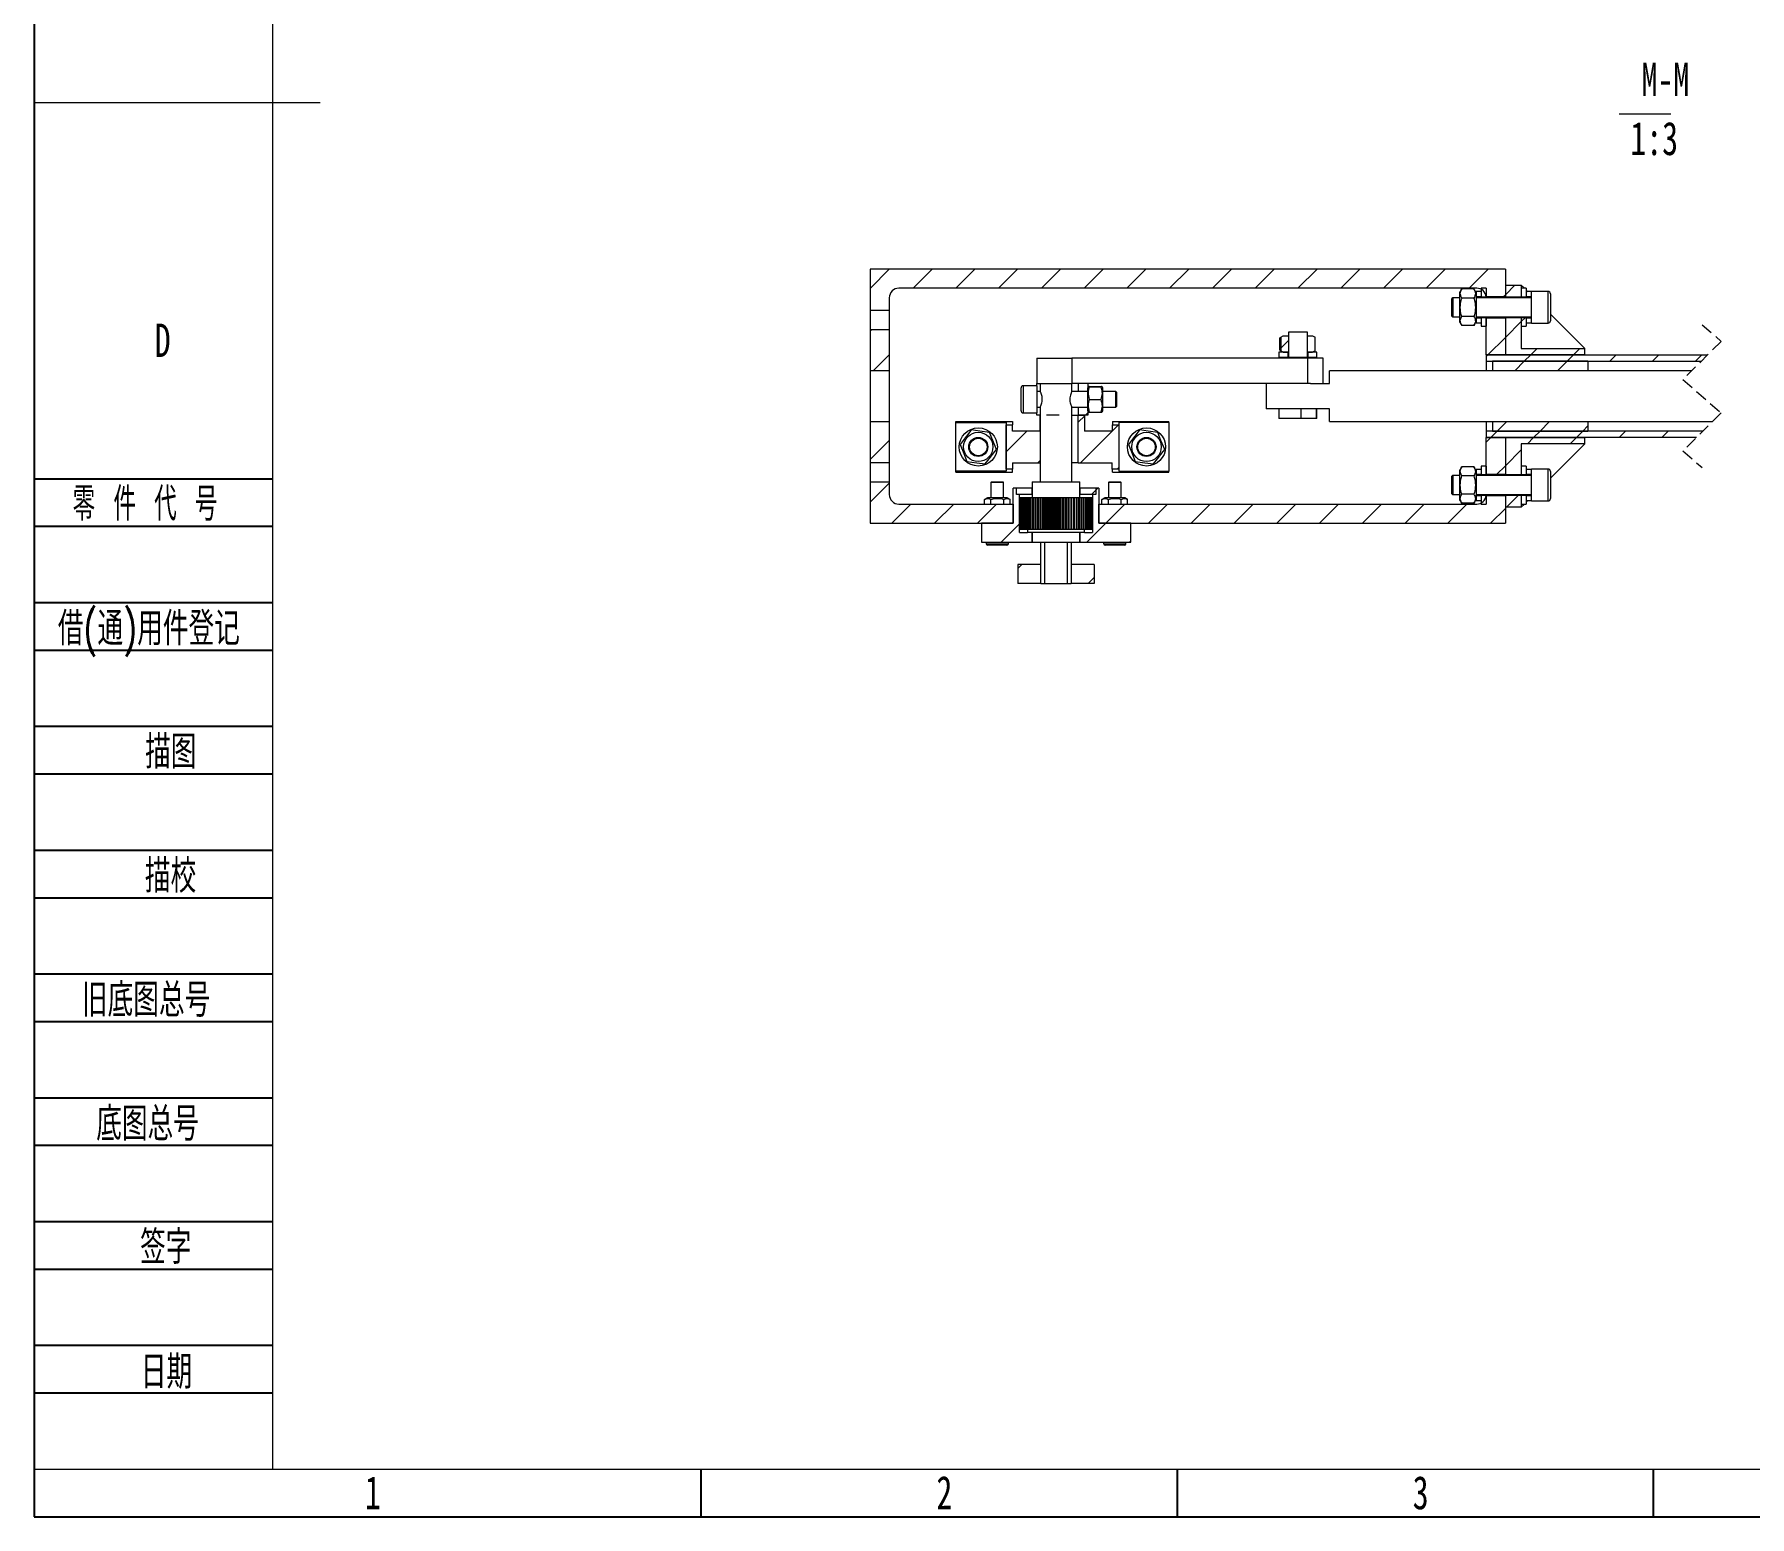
# Paper-space layout '装配图' of a CAD drawing. Header units: millimetres. Extents: x 0 to 420, y 0 to 297.
# Drawn here: x 0 to 180.1, y 0 to 155.7 of the extents above; entities that cross this region are included whole.
import ezdxf

# ---------------------------------------------------------------- set-up
doc = ezdxf.new("R2010")
doc.units = ezdxf.units.MM
doc.linetypes.add('HIDDEN', pattern=[1.905, 1.27, -0.635])
for name, color, linetype in [('10', 7, 'Continuous'), ('5', 7, 'Continuous'), ('9', 7, 'Continuous')]:
    doc.layers.add(name, color=color, linetype=linetype)
doc.layers.add('细线层', color=4, linetype='Continuous', lineweight=15)
doc.styles.add('SLDTEXTSTYLE0', font='TXT', dxfattribs={"width": 0.7, "bigfont": 'bigfont'})
doc.styles.add('SLDTEXTSTYLE2', font='TXT', dxfattribs={"width": 0.614286, "bigfont": 'bigfont'})
doc.styles.add('SLDTEXTSTYLE4', font='TXT', dxfattribs={"width": 0.7})

# ---------------------------------------------------------------- blocks, each defined once
blk = doc.blocks.new('SW_NOTE_14')
at = {"layer": '细线层', "color": 0}
blk.add_line((0, -0.86), (5.43, -0.86), dxfattribs=at)
at = {"layer": '细线层', "color": 0, "char_height": 3.5, "attachment_point": 2, "style": 'SLDTEXTSTYLE4'}
for s, insert in [('M-M', (4.87, 4.51)), ('1:3', (3.69, -1.7))]:
    blk.add_mtext(s, dxfattribs=dict(at, insert=insert))
blk = doc.blocks.new('SW_HATCH_2')
at = {"color": 0, "linetype": 'Continuous', "lineweight": 0}
for p, q in [((-17.84, 22.57), (-14.58, 25.83)), ((-16.34, 19.58), (-10.09, 25.83)), ((-8.93, 22.5), (-5.6, 25.83)), ((-4.44, 22.5), (-1.11, 25.83)), ((0.05, 22.5), (3.38, 25.83)), ((4.54, 22.5), (7.87, 25.83)), ((9.03, 22.5), (12.36, 25.83)), ((13.52, 22.5), (16.85, 25.83)), ((17.59, 22.08), (20.93, 25.42)), ((-136.92, 20.51), (-134.93, 22.5)), ((-132.44, 20.5), (-130.44, 22.5)), ((-127.95, 20.5), (-125.95, 22.5)), ((-123.46, 20.5), (-121.46, 22.5)), ((-118.97, 20.5), (-116.97, 22.5)), ((-114.48, 20.5), (-112.48, 22.5)), ((-109.99, 20.5), (-107.99, 22.5)), ((-105.5, 20.5), (-103.5, 22.5)), ((-101.01, 20.5), (-99.01, 22.5)), ((-96.52, 20.5), (-94.52, 22.5)), ((-92.03, 20.5), (-90.03, 22.5)), ((-87.54, 20.5), (-85.54, 22.5)), ((-83.05, 20.5), (-81.05, 22.5)), ((-78.56, 20.5), (-76.56, 22.5)), ((-74.07, 20.5), (-72.07, 22.5)), ((18.83, 18.83), (22.16, 22.16)), ((-70.48, 19.6), (-70.26, 19.82)), ((-70.26, 19.82), (-69.25, 20.83)), ((-2.45, 15.51), (0.37, 18.33)), ((-70.26, 15.33), (-68.59, 17)), ((-68.59, 17), (-68.16, 17.43)), ((-19.51, 16.42), (-18.34, 17.58)), ((-17.84, 13.59), (-14.51, 16.93)), ((-14.51, 16.93), (-14.17, 17.26)), ((-14.17, 17.26), (-13.83, 17.6)), ((18.83, 14.34), (22.16, 17.67)), ((-136.92, 16.02), (-136.78, 16.17)), ((-93.84, 14.21), (-93.04, 15.01)), ((-72.09, 13.5), (-70.26, 15.33)), ((-1.64, 11.83), (1.55, 15.02)), ((-136.62, 11.83), (-134.92, 13.53)), ((-72.26, 13.33), (-72.09, 13.5)), ((-69.27, 11.83), (-68.27, 12.83)), ((-68.27, 12.83), (-67.6, 13.5)), ((-67.6, 13.5), (-66.93, 14.17)), ((-64.78, 11.83), (-63.78, 12.83)), ((-63.78, 12.83), (-63.11, 13.5)), ((-63.11, 13.5), (-62.44, 14.17)), ((-59.29, 12.83), (-58.62, 13.5)), ((-54.8, 12.83), (-54.13, 13.5)), ((-50.31, 12.83), (-49.64, 13.5)), ((-36.56, 12.83), (-35.89, 13.5)), ((-32.07, 12.83), (-31.4, 13.5)), ((-27.58, 12.83), (-26.91, 13.5)), ((-24.09, 11.83), (-23.09, 12.83)), ((-23.09, 12.83), (-22.42, 13.5)), ((-22.42, 13.5), (-21.75, 14.17)), ((-19.6, 11.83), (-18.6, 12.83)), ((-18.6, 12.83), (-17.93, 13.5)), ((-17.93, 13.5), (-17.84, 13.59)), ((18.83, 9.85), (22.16, 13.18)), ((-15.11, 11.83), (-14.51, 12.44)), ((0.22, 9.2), (1.55, 10.53)), ((-114.35, 7.17), (-114.09, 7.42)), ((18.83, 5.36), (22.16, 8.69)), ((-122.67, 3.33), (-120.5, 5.5)), ((-115.09, 6.42), (-114.42, 7.09)), ((-114.86, 2.17), (-111.52, 5.5)), ((-111.51, 5.51), (-110.86, 6.16)), ((-71.78, 4.83), (-71.11, 5.5)), ((-71.11, 5.5), (-70.11, 6.5)), ((-67.29, 4.83), (-66.62, 5.5)), ((-66.62, 5.5), (-65.62, 6.5)), ((-62.8, 4.83), (-62.13, 5.5)), ((-62.13, 5.5), (-61.59, 6.04)), ((-58.31, 4.83), (-57.64, 5.5)), ((-53.82, 4.83), (-53.15, 5.5)), ((-40.07, 4.83), (-39.4, 5.5)), ((-35.58, 4.83), (-34.91, 5.5)), ((-31.09, 4.83), (-30.42, 5.5)), ((-26.6, 4.83), (-25.93, 5.5)), ((-22.11, 4.83), (-21.44, 5.5)), ((-21.44, 5.5), (-20.44, 6.5)), ((-17.62, 4.83), (-16.95, 5.5)), ((-16.95, 5.5), (-15.95, 6.5)), ((-2.45, 2.04), (1.55, 6.04)), ((-136.92, 2.55), (-134.92, 4.55)), ((-72.26, 4.35), (-71.78, 4.83)), ((-67.95, 4.17), (-67.29, 4.83)), ((-63.46, 4.17), (-62.8, 4.83)), ((-22.77, 4.17), (-22.11, 4.83)), ((-19.51, 2.95), (-17.84, 4.61)), ((-17.84, 4.61), (-17.62, 4.83)), ((18.83, 0.87), (22.16, 4.2)), ((-119.35, 2.17), (-119.09, 2.42)), ((-71.19, 0.93), (-70.26, 1.86)), ((-70.26, 1.86), (-68.59, 3.53)), ((-17.04, 0.92), (-14.51, 3.46)), ((-136.92, -1.94), (-134.92, 0.06)), ((-111.02, 1.51), (-110.85, 1.69)), ((0, 0), (1.55, 1.55)), ((-113.7, -1.17), (-113.26, -0.72)), ((-113.26, -0.72), (-113.03, -0.5)), ((-70.13, -2.5), (-68.9, -1.27)), ((-19.79, -1.83), (-19.51, -1.54)), ((-19.51, -1.54), (-19.04, -1.08)), ((-15.97, -2.5), (-14.72, -1.25)), ((19.95, -2.5), (22.16, -0.29)), ((-134.66, -4.17), (-132.66, -2.17)), ((-130.17, -4.17), (-128.17, -2.17)), ((-125.68, -4.17), (-123.68, -2.17)), ((-112.21, -4.17), (-110.21, -2.17)), ((-107.72, -4.17), (-105.72, -2.17)), ((-103.23, -4.17), (-101.23, -2.17)), ((-98.74, -4.17), (-96.74, -2.17)), ((-94.25, -4.17), (-92.25, -2.17)), ((-89.76, -4.17), (-87.76, -2.17)), ((-85.27, -4.17), (-83.27, -2.17)), ((-80.78, -4.17), (-78.78, -2.17)), ((-76.29, -4.17), (-74.29, -2.17)), ((-71.8, -4.17), (-70.26, -2.63)), ((-123.19, -6.17), (-121.26, -4.23)), ((-114.21, -6.17), (-112.21, -4.17)), ((-109.72, -6.17), (-109.59, -6.04)), ((-121.42, -8.89), (-121.03, -8.5)), ((-114.05, -10.5), (-113.42, -9.87))]:
    blk.add_line(p, q, dxfattribs=at)

psp = doc.layouts.new('装配图')

# ---------------------------------------------------------------- linework, layer by layer
at = {"color": 7, "linetype": 'Continuous', "lineweight": 15}
for p, q in [((154.43, 131), (87.76, 131)), ((87.76, 131), (87.76, 126.67)), ((154.43, 131), (154.43, 128.1)), ((89.76, 128), (89.76, 126.67)), ((151.43, 129), (90.76, 129)), ((148.91, 128), (148.83, 127.92)), ((148.83, 126.08), (148.83, 127.92)), ((149.63, 128), (148.91, 128)), ((148.91, 128), (148.91, 126)), ((149.85, 128.92), (149.63, 128.54)), ((149.63, 128.54), (149.63, 125.46)), ((151.14, 128.92), (149.85, 128.92)), ((151.14, 127.96), (149.85, 127.96)), ((151.36, 128.54), (151.14, 128.92)), ((151.9, 128.65), (151.36, 128.65)), ((151.36, 128.65), (151.36, 128.54)), ((151.36, 128.54), (151.36, 125.46)), ((151.9, 128.11), (151.36, 128.11)), ((157.16, 128), (151.36, 128)), ((151.9, 129), (151.9, 128.07)), ((152.43, 129), (151.9, 129)), ((151.9, 128.65), (151.9, 128.11)), ((152.43, 128.07), (151.9, 128.07)), ((151.9, 128.07), (151.9, 128)), ((154.43, 128.1), (152.42, 128.1)), ((152.43, 129), (152.43, 128.07)), ((152.43, 128.07), (152.43, 128)), ((154.43, 129.33), (156.1, 129.33)), ((154.43, 129.33), (154.43, 128.1)), ((154.43, 128.1), (156.1, 128.1)), ((154.43, 128), (154.43, 128.1)), ((156.1, 129.33), (156.1, 128.1)), ((156.1, 129.33), (156.43, 129)), ((156.1, 129), (156.1, 128.07)), ((156.63, 129), (156.1, 129)), ((156.63, 128.07), (156.1, 128.07)), ((156.1, 128.07), (156.1, 128)), ((156.63, 129), (156.63, 128.07)), ((156.63, 128.8), (156.78, 128.65)), ((157.16, 128.65), (156.63, 128.65)), ((156.63, 128.65), (156.63, 128.11)), ((157.16, 128.11), (156.63, 128.11)), ((156.63, 128.07), (156.63, 128)), ((158.91, 128.67), (157.16, 128.67)), ((157.16, 125.33), (157.16, 128.67)), ((159.16, 128.42), (159.16, 125.58)), ((89.76, 126.67), (87.76, 126.67)), ((87.76, 126.67), (87.76, 124.67)), ((89.76, 126.67), (89.76, 124.67)), ((148.83, 126.08), (148.91, 126)), ((159.16, 126.27), (162.76, 122.67)), ((87.76, 124.67), (89.76, 124.67)), ((87.76, 124.67), (87.76, 120.33)), ((89.76, 124.67), (89.76, 120.33)), ((131.65, 124.4), (131.65, 121.73)), ((133.33, 124.4), (131.65, 124.4)), ((133.65, 124.4), (133.33, 124.4)), ((133.65, 121.73), (133.65, 124.4)), ((148.91, 126), (149.63, 126)), ((149.63, 125.46), (149.85, 125.08)), ((151.14, 126.04), (149.85, 126.04)), ((151.14, 125.08), (149.85, 125.08)), ((151.14, 125.08), (151.36, 125.46)), ((151.36, 126), (157.16, 126)), ((151.36, 125.89), (151.9, 125.89)), ((151.36, 125.46), (151.36, 125.35)), ((151.36, 125.35), (151.9, 125.35)), ((151.9, 126), (151.9, 125.93)), ((151.9, 125.93), (152.43, 125.93)), ((151.9, 125.93), (151.9, 125)), ((151.9, 125.89), (151.9, 125.35)), ((151.9, 125), (152.43, 125)), ((152.43, 126), (152.43, 125.93)), ((152.43, 125.93), (152.43, 125)), ((152.43, 125.9), (154.43, 125.9)), ((152.43, 122), (152.43, 125.9)), ((154.43, 125.9), (154.43, 126)), ((156.1, 125.9), (154.43, 125.9)), ((154.43, 125.9), (154.43, 122)), ((156.1, 126), (156.1, 125.93)), ((156.1, 125.93), (156.63, 125.93)), ((156.1, 125.93), (156.1, 125)), ((156.1, 125.9), (156.1, 122.67)), ((156.1, 125), (156.63, 125)), ((156.63, 126), (156.63, 125.93)), ((156.63, 125.93), (156.63, 125)), ((156.63, 125.89), (157.16, 125.89)), ((156.63, 125.89), (156.63, 125.35)), ((156.63, 125.35), (157.16, 125.35)), ((157.16, 125.33), (158.91, 125.33)), ((130.74, 123.78), (130.85, 123.85)), ((130.74, 122.49), (130.74, 123.78)), ((130.85, 122.41), (130.74, 122.49)), ((130.85, 123.85), (131.11, 124)), ((130.85, 123.85), (130.85, 122.41)), ((131.11, 124), (131.65, 124)), ((133.65, 124), (134.19, 124)), ((134.19, 124), (134.45, 123.85)), ((134.45, 122.41), (134.45, 123.85)), ((156.1, 122.67), (162.76, 122.67)), ((162.76, 122), (162.76, 122.67)), ((105.26, 121.67), (105.26, 119)), ((105.26, 121.67), (108.93, 121.67)), ((108.93, 121.67), (108.93, 119)), ((133.65, 121.67), (108.93, 121.67)), ((130.65, 122.27), (130.65, 121.73)), ((131.58, 122.27), (130.65, 122.27)), ((131.32, 121.73), (130.65, 121.73)), ((131.11, 122.27), (130.85, 122.41)), ((131.11, 122.27), (131.65, 122.27)), ((131.32, 121.73), (131.32, 121.67)), ((133.56, 121.73), (131.32, 121.73)), ((131.58, 122.27), (131.58, 121.73)), ((133.98, 121.73), (133.56, 121.73)), ((133.65, 122.27), (134.19, 122.27)), ((133.65, 121.67), (133.65, 119)), ((135.32, 121.67), (133.65, 121.67)), ((133.72, 121.73), (133.72, 122.27)), ((134.65, 122.27), (133.72, 122.27)), ((133.98, 121.67), (133.98, 121.73)), ((134.65, 121.73), (133.98, 121.73)), ((134.45, 122.41), (134.19, 122.27)), ((134.65, 121.73), (134.65, 122.27)), ((135.32, 119), (135.32, 121.67)), ((152.43, 122), (175.66, 122)), ((152.43, 122), (152.43, 121.33)), ((154.43, 122), (152.43, 122)), ((152.43, 121.33), (175, 121.33)), ((152.43, 121.33), (152.43, 120.33)), ((163.1, 121.33), (153.1, 121.33)), ((153.1, 121.33), (153.1, 120.33)), ((162.76, 122), (154.43, 122)), ((163.1, 121.33), (163.1, 120.33)), ((89.76, 120.33), (87.76, 120.33)), ((87.76, 120.33), (87.76, 115)), ((89.76, 120.33), (89.76, 115)), ((105.26, 118.75), (105.26, 119)), ((105.26, 119), (108.93, 119)), ((105.6, 119), (105.6, 118.17)), ((108.93, 118.17), (108.93, 119)), ((133.65, 119), (108.93, 119)), ((109.6, 119), (109.6, 118.17)), ((110.6, 119), (110.6, 118.54)), ((129.32, 119), (129.32, 116.33)), ((133.98, 119), (133.65, 119)), ((133.98, 119), (135.98, 119)), ((174, 120.33), (135.98, 120.33)), ((135.98, 119), (135.98, 120.33)), ((163.1, 120.33), (153.1, 120.33)), ((103.6, 116.12), (103.6, 118.54)), ((105.26, 118.75), (103.8, 118.75)), ((105.26, 118.75), (105.26, 115.92)), ((105.6, 118.17), (105.26, 118.17)), ((105.6, 118.17), (105.26, 118.17)), ((110.6, 118.17), (108.93, 118.17)), ((110.6, 118.17), (109.6, 118.17)), ((110.67, 118.67), (110.6, 118.54)), ((110.6, 117.33), (110.6, 118.54)), ((110.6, 116.12), (110.6, 117.33)), ((110.68, 118.67), (110.79, 118.67)), ((110.79, 118.67), (111.97, 118.67)), ((110.79, 118.66), (111.97, 118.66)), ((110.79, 117.33), (111.97, 117.33)), ((111.97, 118.67), (112.08, 118.67)), ((112.16, 118.54), (112.09, 118.67)), ((112.16, 117.33), (112.16, 118.54)), ((113.53, 118.17), (112.16, 118.17)), ((112.16, 116.12), (112.16, 117.33)), ((113.6, 118.1), (113.53, 118.17)), ((113.53, 116.5), (113.53, 118.17)), ((113.6, 118.1), (113.6, 116.57)), ((103.8, 115.92), (105.26, 115.92)), ((105.26, 116.5), (105.6, 116.5)), ((105.26, 116.5), (105.6, 116.5)), ((105.26, 115.67), (105.26, 115.92)), ((105.6, 115.67), (105.26, 115.67)), ((105.6, 116.5), (105.6, 108.67)), ((105.6, 114), (105.6, 115.67)), ((107.6, 115.67), (106.26, 115.67)), ((108.93, 116.5), (110.6, 116.5)), ((108.93, 108.67), (108.93, 116.5)), ((108.93, 115.67), (109.6, 115.67)), ((109.6, 116.5), (109.6, 115.67)), ((109.6, 116.5), (110.6, 116.5)), ((109.6, 110.67), (109.6, 115.67)), ((109.6, 115.67), (110.26, 115.67)), ((110.6, 115.67), (109.6, 115.67)), ((110.26, 115.67), (110.26, 114)), ((110.6, 116.12), (110.67, 116)), ((110.6, 116.12), (110.6, 115.67)), ((110.79, 116), (111.97, 116)), ((112.09, 116), (112.16, 116.12)), ((112.16, 116.5), (113.53, 116.5)), ((113.53, 116.5), (113.6, 116.57)), ((135.98, 116.33), (129.32, 116.33)), ((130.65, 116.33), (130.65, 115.33)), ((132.97, 115.33), (130.65, 115.33)), ((132.97, 116.33), (132.97, 115.33)), ((134.59, 115.33), (132.97, 115.33)), ((134.59, 115.33), (134.59, 116.33)), ((134.65, 115.33), (134.59, 115.33)), ((134.65, 115.33), (134.65, 116.33)), ((135.98, 115), (135.98, 116.33)), ((87.76, 115), (89.76, 115)), ((87.76, 115), (87.76, 110.67)), ((89.76, 115), (89.76, 110.67)), ((96.76, 114.89), (96.76, 115)), ((96.76, 115), (102.68, 115)), ((96.76, 114.89), (102.01, 114.89)), ((96.76, 109.78), (96.76, 114.89)), ((102.01, 114.89), (102.01, 114.67)), ((102.01, 114.67), (102.01, 109.99)), ((102.02, 114.66), (102.68, 114.66)), ((102.02, 110.01), (102.02, 114.66)), ((102.68, 115), (102.68, 114.67)), ((102.68, 114), (102.68, 114.66)), ((105.6, 114), (102.68, 114)), ((113.17, 114), (110.26, 114)), ((113.17, 114.66), (113.17, 114)), ((113.17, 114.66), (113.84, 114.66)), ((113.18, 115), (113.18, 114.67)), ((113.18, 115), (119.1, 115)), ((113.84, 114.66), (113.84, 110.01)), ((119.1, 114.89), (113.85, 114.89)), ((113.85, 114.89), (113.85, 114.67)), ((113.85, 114.67), (113.85, 109.99)), ((119.1, 114.89), (119.1, 115)), ((119.1, 114.89), (119.1, 109.78)), ((135.98, 115), (176.17, 115)), ((152.43, 115), (152.43, 114)), ((175.17, 114), (152.43, 114)), ((152.43, 114), (152.43, 113.33)), ((153.1, 115), (163.1, 115)), ((153.1, 115), (153.1, 114)), ((153.1, 114), (163.1, 114)), ((163.1, 115), (163.1, 114)), ((174.5, 113.33), (152.43, 113.33)), ((152.43, 113.33), (154.43, 113.33)), ((152.43, 109.43), (152.43, 113.33)), ((154.43, 113.33), (162.76, 113.33)), ((154.43, 113.33), (154.43, 109.43)), ((162.76, 112.67), (156.1, 112.67)), ((156.1, 112.67), (156.1, 109.43)), ((162.76, 112.67), (159.16, 109.07)), ((162.76, 112.67), (162.76, 113.33)), ((89.76, 110.67), (87.76, 110.67)), ((87.76, 110.67), (87.76, 108.67)), ((89.76, 110.67), (89.76, 108.67)), ((102.01, 109.99), (102.01, 109.78)), ((102.68, 110.01), (102.02, 110.01)), ((102.68, 110.67), (105.6, 110.67)), ((102.68, 110.67), (102.68, 110.01)), ((102.68, 109.67), (102.68, 109.99)), ((109.6, 110.67), (108.93, 110.67)), ((109.6, 110.67), (113.17, 110.67)), ((113.17, 110.01), (113.17, 110.67)), ((113.84, 110.01), (113.17, 110.01)), ((113.18, 109.67), (113.18, 109.99)), ((113.85, 109.99), (113.85, 109.78)), ((149.85, 110.26), (149.63, 109.87)), ((149.63, 109.87), (149.63, 106.79)), ((151.14, 110.26), (149.85, 110.26)), ((151.36, 109.87), (151.14, 110.26)), ((151.9, 109.98), (151.36, 109.98)), ((151.36, 109.98), (151.36, 109.87)), ((151.36, 109.87), (151.36, 106.79)), ((151.9, 110.33), (151.9, 109.4)), ((152.43, 110.33), (151.9, 110.33)), ((151.9, 109.98), (151.9, 109.45)), ((152.43, 110.33), (152.43, 109.4)), ((156.63, 110.33), (156.1, 110.33)), ((156.1, 110.33), (156.1, 109.4)), ((156.63, 110.33), (156.63, 109.4)), ((157.16, 109.98), (156.63, 109.98)), ((156.63, 109.98), (156.63, 109.45)), ((158.91, 110), (157.16, 110)), ((157.16, 106.67), (157.16, 110)), ((87.76, 108.67), (89.76, 108.67)), ((87.76, 108.67), (87.76, 104.33)), ((89.76, 108.67), (89.76, 107.33)), ((96.76, 109.67), (96.76, 109.78)), ((102.01, 109.78), (96.76, 109.78)), ((96.76, 109.67), (102.68, 109.67)), ((100.5, 108.67), (100.43, 108.6)), ((100.43, 108.6), (100.43, 107)), ((100.82, 108.6), (100.43, 108.6)), ((100.5, 108.67), (100.84, 108.67)), ((101.76, 108.6), (100.82, 108.6)), ((100.84, 108.67), (101.7, 108.67)), ((101.76, 108.6), (101.7, 108.67)), ((101.76, 107), (101.76, 108.6)), ((104.76, 108.67), (104.76, 107)), ((104.76, 108.67), (109.76, 108.67)), ((109.76, 107), (109.76, 108.67)), ((112.83, 108.67), (112.76, 108.6)), ((112.76, 108.6), (112.76, 107)), ((113.15, 108.6), (112.76, 108.6)), ((112.83, 108.67), (113.18, 108.67)), ((114.1, 108.6), (113.15, 108.6)), ((113.18, 109.67), (119.1, 109.67)), ((113.18, 108.67), (114.03, 108.67)), ((113.85, 109.78), (119.1, 109.78)), ((114.1, 108.6), (114.03, 108.67)), ((114.1, 107), (114.1, 108.6)), ((119.1, 109.67), (119.1, 109.78)), ((148.91, 109.33), (148.83, 109.25)), ((148.83, 107.42), (148.83, 109.25)), ((149.63, 109.33), (148.91, 109.33)), ((148.91, 109.33), (148.91, 107.33)), ((151.14, 109.3), (149.85, 109.3)), ((151.9, 109.45), (151.36, 109.45)), ((157.16, 109.33), (151.36, 109.33)), ((152.43, 109.4), (151.9, 109.4)), ((151.9, 109.4), (151.9, 109.33)), ((154.43, 109.43), (152.43, 109.43)), ((152.43, 109.4), (152.43, 109.33)), ((154.43, 109.43), (156.1, 109.43)), ((154.43, 109.33), (154.43, 109.43)), ((156.63, 109.4), (156.1, 109.4)), ((156.1, 109.4), (156.1, 109.33)), ((157.16, 109.45), (156.63, 109.45)), ((156.63, 109.4), (156.63, 109.33)), ((159.16, 109.75), (159.16, 106.92)), ((90.76, 106.33), (102.76, 106.33)), ((100.05, 107), (99.75, 106.82)), ((99.75, 106.33), (99.75, 106.82)), ((102.14, 107), (100.05, 107)), ((100.42, 106.33), (100.42, 106.82)), ((101.77, 106.33), (101.77, 106.82)), ((102.44, 106.82), (102.14, 107)), ((102.44, 106.33), (102.44, 106.82)), ((102.76, 104.33), (102.76, 108)), ((103.1, 108), (102.76, 108)), ((102.76, 106.33), (102.76, 104.33)), ((103.1, 107.33), (103.1, 108)), ((104.76, 108), (103.1, 108)), ((104.76, 107.33), (103.1, 107.33)), ((103.43, 107.33), (103.1, 107.33)), ((103.43, 103.33), (103.43, 107.33)), ((103.5, 107), (103.5, 103.67)), ((103.51, 107), (103.5, 107)), ((103.51, 107), (103.51, 103.67)), ((103.55, 107), (103.51, 107)), ((103.51, 103.67), (103.51, 107)), ((103.51, 107), (103.51, 107)), ((103.55, 103.67), (103.55, 107)), ((103.56, 107), (103.55, 107)), ((103.56, 107), (103.56, 103.67)), ((103.62, 107), (103.56, 107)), ((103.62, 103.67), (103.62, 107)), ((103.63, 107), (103.62, 107)), ((103.63, 107), (103.63, 103.67)), ((103.72, 107), (103.63, 107)), ((103.72, 103.67), (103.72, 107)), ((103.73, 107), (103.72, 107)), ((103.73, 107), (103.73, 103.67)), ((103.84, 107), (103.73, 107)), ((103.84, 103.67), (103.84, 107)), ((103.85, 107), (103.84, 107)), ((103.85, 107), (103.85, 103.67)), ((103.99, 107), (103.85, 107)), ((103.99, 103.67), (103.99, 107)), ((104.01, 107), (103.99, 107)), ((104.01, 107), (104.01, 103.67)), ((104.17, 107), (104.01, 107)), ((104.17, 103.67), (104.17, 107)), ((104.19, 107), (104.17, 107)), ((104.19, 107), (104.19, 103.67)), ((104.37, 107), (104.19, 107)), ((104.37, 103.67), (104.37, 107)), ((104.39, 107), (104.37, 107)), ((104.39, 107), (104.39, 103.67)), ((104.59, 107), (104.39, 107)), ((104.59, 103.67), (104.59, 107)), ((104.61, 107), (104.59, 107)), ((104.61, 107), (104.61, 103.67)), ((104.82, 107), (104.61, 107)), ((104.76, 107.33), (104.76, 108)), ((104.82, 103.67), (104.82, 107)), ((104.83, 107), (104.82, 107)), ((104.83, 103.67), (104.83, 107)), ((104.85, 107), (104.83, 107)), ((104.85, 107), (104.85, 103.67)), ((105.06, 107), (104.85, 107)), ((105.06, 103.67), (105.06, 107)), ((105.09, 107), (105.06, 107)), ((105.09, 103.67), (105.09, 107)), ((105.11, 107), (105.09, 107)), ((105.11, 107), (105.11, 103.67)), ((105.32, 107), (105.11, 107)), ((105.32, 103.67), (105.32, 107)), ((105.37, 107), (105.32, 107)), ((105.37, 103.67), (105.37, 107)), ((105.39, 107), (105.37, 107)), ((105.39, 107), (105.39, 103.67)), ((105.59, 107), (105.39, 107)), ((105.59, 103.67), (105.59, 107)), ((105.66, 107), (105.59, 107)), ((105.66, 103.67), (105.66, 107)), ((105.68, 107), (105.66, 107)), ((105.68, 107), (105.68, 103.67)), ((105.88, 107), (105.68, 107)), ((105.88, 103.67), (105.88, 107)), ((105.96, 107), (105.88, 107)), ((105.96, 103.67), (105.96, 107)), ((105.99, 107), (105.96, 107)), ((105.99, 107), (105.99, 103.67)), ((106.17, 107), (105.99, 107)), ((106.17, 103.67), (106.17, 107)), ((106.27, 107), (106.17, 107)), ((106.27, 103.67), (106.27, 107)), ((106.3, 107), (106.27, 107)), ((106.3, 107), (106.3, 103.67)), ((106.48, 107), (106.3, 107)), ((106.48, 103.67), (106.48, 107)), ((106.59, 107), (106.48, 107)), ((106.59, 103.67), (106.59, 107)), ((106.62, 107), (106.59, 107)), ((106.62, 107), (106.62, 103.67)), ((106.79, 107), (106.62, 107)), ((106.79, 103.67), (106.79, 107)), ((106.92, 107), (106.79, 107)), ((106.92, 103.67), (106.92, 107)), ((106.95, 107), (106.92, 107)), ((106.95, 107), (106.95, 103.67)), ((107.1, 107), (106.95, 107)), ((107.1, 103.67), (107.1, 107)), ((107.25, 107), (107.1, 107)), ((107.25, 103.67), (107.25, 107)), ((107.28, 107), (107.25, 107)), ((107.28, 107), (107.28, 103.67)), ((107.42, 107), (107.28, 107)), ((107.42, 103.67), (107.42, 107)), ((107.57, 107), (107.42, 107)), ((107.57, 103.67), (107.57, 107)), ((107.61, 107), (107.57, 107)), ((107.61, 107), (107.61, 103.67)), ((107.73, 107), (107.61, 107)), ((107.73, 103.67), (107.73, 107)), ((107.9, 107), (107.73, 107)), ((107.9, 103.67), (107.9, 107)), ((107.93, 107), (107.9, 107)), ((107.93, 107), (107.93, 103.67)), ((108.04, 107), (107.93, 107)), ((108.04, 103.67), (108.04, 107)), ((108.22, 107), (108.04, 107)), ((108.22, 103.67), (108.22, 107)), ((108.25, 107), (108.22, 107)), ((108.25, 107), (108.25, 103.67)), ((108.35, 107), (108.25, 107)), ((108.35, 103.67), (108.35, 107)), ((108.54, 107), (108.35, 107)), ((108.54, 103.67), (108.54, 107)), ((108.56, 107), (108.54, 107)), ((108.56, 107), (108.56, 103.67)), ((108.65, 107), (108.56, 107)), ((108.65, 103.67), (108.65, 107)), ((108.84, 107), (108.65, 107)), ((108.84, 103.67), (108.84, 107)), ((108.87, 107), (108.84, 107)), ((108.87, 107), (108.87, 103.67)), ((108.93, 107), (108.87, 107)), ((108.93, 103.67), (108.93, 107)), ((109.13, 107), (108.93, 107)), ((109.13, 103.67), (109.13, 107)), ((109.16, 107), (109.13, 107)), ((109.16, 107), (109.16, 103.67)), ((109.2, 107), (109.16, 107)), ((109.2, 103.67), (109.2, 107)), ((109.41, 107), (109.2, 107)), ((109.41, 103.67), (109.41, 107)), ((109.43, 107), (109.41, 107)), ((109.43, 107), (109.43, 103.67)), ((109.46, 107), (109.43, 107)), ((109.46, 103.67), (109.46, 107)), ((109.67, 107), (109.46, 107)), ((109.67, 103.67), (109.67, 107)), ((109.69, 107), (109.67, 107)), ((109.69, 107), (109.69, 103.67)), ((109.7, 107), (109.69, 107)), ((109.7, 103.67), (109.7, 107)), ((109.91, 107), (109.7, 107)), ((109.76, 108), (109.76, 107.33)), ((111.43, 108), (109.76, 108)), ((111.43, 107.33), (109.76, 107.33)), ((109.91, 103.67), (109.91, 107)), ((109.94, 107), (109.91, 107)), ((109.94, 107), (109.94, 103.67)), ((110.14, 107), (109.94, 107)), ((110.14, 103.67), (110.14, 107)), ((110.16, 107), (110.14, 107)), ((110.16, 107), (110.16, 103.67)), ((110.34, 107), (110.16, 107)), ((110.34, 103.67), (110.34, 107)), ((110.36, 107), (110.34, 107)), ((110.36, 107), (110.36, 103.67)), ((110.52, 107), (110.36, 107)), ((110.52, 103.67), (110.52, 107)), ((110.53, 107), (110.52, 107)), ((110.53, 107), (110.53, 103.67)), ((110.67, 107), (110.53, 107)), ((110.67, 103.67), (110.67, 107)), ((110.68, 107), (110.67, 107)), ((110.68, 107), (110.68, 103.67)), ((110.8, 107), (110.68, 107)), ((110.8, 103.67), (110.8, 107)), ((110.81, 107), (110.8, 107)), ((110.81, 107), (110.81, 103.67)), ((110.9, 107), (110.81, 107)), ((110.9, 103.67), (110.9, 107)), ((110.9, 107), (110.9, 103.67)), ((110.9, 107), (110.9, 107)), ((110.97, 107), (110.9, 107)), ((110.97, 103.67), (110.97, 107)), ((110.97, 107), (110.97, 103.67)), ((110.97, 107), (110.97, 107)), ((111.01, 107), (110.97, 107)), ((111.01, 103.67), (111.01, 107)), ((111.02, 107), (111.01, 107)), ((111.02, 107), (111.02, 103.67)), ((111.03, 107), (111.02, 107)), ((111.03, 103.67), (111.03, 107)), ((111.1, 107.33), (111.1, 103.33)), ((111.43, 107.33), (111.1, 107.33)), ((111.43, 108), (111.43, 107.33)), ((111.76, 108), (111.43, 108)), ((111.76, 108), (111.76, 104.33)), ((111.76, 104.33), (111.76, 106.33)), ((111.76, 106.33), (151.43, 106.33)), ((112.39, 107), (112.08, 106.82)), ((112.08, 106.33), (112.08, 106.82)), ((114.47, 107), (112.39, 107)), ((112.76, 106.33), (112.76, 106.82)), ((114.1, 106.33), (114.1, 106.82)), ((114.78, 106.82), (114.47, 107)), ((114.78, 106.33), (114.78, 106.82)), ((148.83, 107.42), (148.91, 107.33)), ((148.91, 107.33), (149.63, 107.33)), ((149.63, 106.79), (149.85, 106.41)), ((151.14, 107.37), (149.85, 107.37)), ((151.14, 106.41), (149.85, 106.41)), ((151.14, 106.41), (151.36, 106.79)), ((151.36, 107.33), (157.16, 107.33)), ((151.36, 107.22), (151.9, 107.22)), ((151.36, 106.79), (151.36, 106.69)), ((151.36, 106.69), (151.9, 106.69)), ((151.9, 107.33), (151.9, 107.27)), ((151.9, 107.27), (152.43, 107.27)), ((151.9, 107.27), (151.9, 106.33)), ((151.9, 107.22), (151.9, 106.69)), ((151.9, 106.33), (152.43, 106.33)), ((152.42, 107.23), (154.43, 107.23)), ((152.43, 107.33), (152.43, 107.27)), ((152.43, 107.27), (152.43, 106.33)), ((154.43, 107.23), (154.43, 107.33)), ((156.1, 107.23), (154.43, 107.23)), ((154.43, 107.23), (154.43, 106)), ((154.43, 107.23), (154.43, 104.33)), ((156.1, 107.33), (156.1, 107.27)), ((156.1, 107.27), (156.63, 107.27)), ((156.1, 107.27), (156.1, 106.33)), ((156.1, 107.23), (156.1, 106)), ((156.1, 106.33), (156.63, 106.33)), ((156.43, 106.33), (156.1, 106)), ((156.63, 107.33), (156.63, 107.27)), ((156.63, 107.27), (156.63, 106.33)), ((156.63, 107.22), (157.16, 107.22)), ((156.63, 107.22), (156.63, 106.69)), ((156.63, 106.69), (157.16, 106.69)), ((156.78, 106.69), (156.63, 106.53)), ((157.16, 106.67), (158.91, 106.67)), ((156.1, 106), (154.43, 106)), ((87.76, 104.33), (102.76, 104.33)), ((99.43, 104.33), (99.43, 102.33)), ((102.76, 104.33), (99.43, 104.33)), ((103.43, 103.33), (104.26, 103.33)), ((103.51, 103.67), (103.5, 103.67)), ((103.55, 103.67), (103.51, 103.67)), ((103.51, 103.67), (103.51, 103.67)), ((103.56, 103.67), (103.55, 103.67)), ((103.62, 103.67), (103.56, 103.67)), ((103.63, 103.67), (103.62, 103.67)), ((103.72, 103.67), (103.63, 103.67)), ((103.73, 103.67), (103.72, 103.67)), ((103.84, 103.67), (103.73, 103.67)), ((103.85, 103.67), (103.84, 103.67)), ((103.99, 103.67), (103.85, 103.67)), ((104.01, 103.67), (103.99, 103.67)), ((104.17, 103.67), (104.01, 103.67)), ((104.19, 103.67), (104.17, 103.67)), ((104.37, 103.67), (104.19, 103.67)), ((104.26, 103.67), (104.26, 103.33)), ((107.26, 103.33), (104.26, 103.33)), ((104.39, 103.67), (104.37, 103.67)), ((104.59, 103.67), (104.39, 103.67)), ((104.61, 103.67), (104.59, 103.67)), ((104.82, 103.67), (104.61, 103.67)), ((104.76, 103.33), (104.76, 102.33)), ((104.76, 102.33), (104.76, 103.33)), ((104.83, 103.67), (104.82, 103.67)), ((104.85, 103.67), (104.83, 103.67)), ((105.06, 103.67), (104.85, 103.67)), ((105.09, 103.67), (105.06, 103.67)), ((105.11, 103.67), (105.09, 103.67)), ((105.32, 103.67), (105.11, 103.67)), ((105.37, 103.67), (105.32, 103.67)), ((105.39, 103.67), (105.37, 103.67)), ((105.59, 103.67), (105.39, 103.67)), ((105.66, 103.67), (105.59, 103.67)), ((105.68, 103.67), (105.66, 103.67)), ((105.88, 103.67), (105.68, 103.67)), ((105.96, 103.67), (105.88, 103.67)), ((105.99, 103.67), (105.96, 103.67)), ((106.17, 103.67), (105.99, 103.67)), ((106.27, 103.67), (106.17, 103.67)), ((106.3, 103.67), (106.27, 103.67)), ((106.48, 103.67), (106.3, 103.67)), ((106.59, 103.67), (106.48, 103.67)), ((106.62, 103.67), (106.59, 103.67)), ((106.79, 103.67), (106.62, 103.67)), ((106.92, 103.67), (106.79, 103.67)), ((106.95, 103.67), (106.92, 103.67)), ((107.1, 103.67), (106.95, 103.67)), ((107.25, 103.67), (107.1, 103.67)), ((107.28, 103.67), (107.25, 103.67)), ((110.26, 103.33), (107.26, 103.33)), ((107.42, 103.67), (107.28, 103.67)), ((107.57, 103.67), (107.42, 103.67)), ((107.61, 103.67), (107.57, 103.67)), ((107.73, 103.67), (107.61, 103.67)), ((107.9, 103.67), (107.73, 103.67)), ((107.93, 103.67), (107.9, 103.67)), ((108.04, 103.67), (107.93, 103.67)), ((108.22, 103.67), (108.04, 103.67)), ((108.25, 103.67), (108.22, 103.67)), ((108.35, 103.67), (108.25, 103.67)), ((108.54, 103.67), (108.35, 103.67)), ((108.56, 103.67), (108.54, 103.67)), ((108.65, 103.67), (108.56, 103.67)), ((108.84, 103.67), (108.65, 103.67)), ((108.87, 103.67), (108.84, 103.67)), ((108.93, 103.67), (108.87, 103.67)), ((109.13, 103.67), (108.93, 103.67)), ((109.16, 103.67), (109.13, 103.67)), ((109.2, 103.67), (109.16, 103.67)), ((109.41, 103.67), (109.2, 103.67)), ((109.43, 103.67), (109.41, 103.67)), ((109.46, 103.67), (109.43, 103.67)), ((109.67, 103.67), (109.46, 103.67)), ((109.69, 103.67), (109.67, 103.67)), ((109.7, 103.67), (109.69, 103.67)), ((109.91, 103.67), (109.7, 103.67)), ((109.76, 102.33), (109.76, 103.33)), ((109.76, 103.33), (109.76, 102.33)), ((109.94, 103.67), (109.91, 103.67)), ((110.14, 103.67), (109.94, 103.67)), ((110.16, 103.67), (110.14, 103.67)), ((110.34, 103.67), (110.16, 103.67)), ((110.26, 103.33), (110.26, 103.67)), ((110.26, 103.33), (111.1, 103.33)), ((110.36, 103.67), (110.34, 103.67)), ((110.52, 103.67), (110.36, 103.67)), ((110.53, 103.67), (110.52, 103.67)), ((110.67, 103.67), (110.53, 103.67)), ((110.68, 103.67), (110.67, 103.67)), ((110.8, 103.67), (110.68, 103.67)), ((110.81, 103.67), (110.8, 103.67)), ((110.9, 103.67), (110.81, 103.67)), ((110.9, 103.67), (110.9, 103.67)), ((110.97, 103.67), (110.9, 103.67)), ((110.97, 103.67), (110.97, 103.67)), ((111.01, 103.67), (110.97, 103.67)), ((111.02, 103.67), (111.01, 103.67)), ((111.03, 103.67), (111.02, 103.67)), ((115.1, 104.33), (111.76, 104.33)), ((111.76, 104.33), (154.43, 104.33)), ((115.1, 102.33), (115.1, 104.33)), ((99.43, 102.33), (104.76, 102.33)), ((99.93, 102.33), (99.93, 102.17)), ((100.68, 102), (100.1, 102)), ((102.1, 102), (100.68, 102)), ((102.26, 102.17), (102.26, 102.33)), ((104.76, 102.33), (109.76, 102.33)), ((105.68, 98), (105.68, 102.33)), ((106.04, 102.33), (106.04, 98)), ((108.48, 98), (108.48, 102.33)), ((108.85, 102.33), (108.85, 98)), ((109.76, 102.33), (115.1, 102.33)), ((112.26, 102.33), (112.26, 102.17)), ((113.01, 102), (112.43, 102)), ((114.43, 102), (113.01, 102)), ((114.6, 102.17), (114.6, 102.33)), ((105.68, 100), (103.26, 100)), ((103.26, 100), (103.26, 98)), ((111.26, 100), (108.85, 100)), ((111.26, 100), (111.26, 98)), ((105.68, 98), (103.26, 98)), ((105.68, 98), (106.04, 98)), ((106.04, 98), (108.48, 98)), ((108.48, 98), (108.85, 98)), ((111.26, 98), (108.85, 98))]:
    psp.add_line(p, q, dxfattribs=at)
at = {"color": 8, "linetype": 'Continuous', "lineweight": 15}
for p, q in [((158.91, 125.33), (158.91, 128.67)), ((103.8, 118.75), (103.8, 115.92)), ((158.91, 106.67), (158.91, 110)), ((99.93, 102.17), (100.61, 102.17)), ((100.61, 102.17), (102.26, 102.17)), ((112.26, 102.17), (112.94, 102.17)), ((112.94, 102.17), (114.6, 102.17))]:
    psp.add_line(p, q, dxfattribs=at)
at = {"color": 7, "linetype": 'HIDDEN', "lineweight": 0}
for p, q in [((175.08, 125.17), (177.08, 123.42)), ((177.08, 123.42), (173.08, 119.42)), ((173.08, 119.42), (177.08, 115.91)), ((177.08, 115.91), (173.08, 111.91)), ((173.08, 111.91), (175.08, 110.16))]:
    psp.add_line(p, q, dxfattribs=at)
at = {"color": 7, "linetype": 'Continuous', "lineweight": 15, "flags": 128}
for points in [[(98.37, 114.12), (98.22, 113.92), (97.62, 113.14), (97.19, 112.6)], [(100.28, 113.85), (99.26, 113.99), (98.37, 114.12)], [(101, 112.07), (100.61, 113.02), (100.28, 113.85)], [(102.01, 114.67), (102.01, 114.66), (102.02, 114.66)], [(102.68, 114.67), (102.68, 114.66), (102.68, 114.66)], [(113.17, 114.66), (113.18, 114.66), (113.18, 114.67)], [(113.84, 114.66), (113.84, 114.66), (113.85, 114.67)], [(116.04, 114.12), (115.88, 113.92), (115.28, 113.14), (114.86, 112.6)], [(117.94, 113.85), (116.92, 113.99), (116.04, 114.12)], [(118.67, 112.07), (118.28, 113.02), (117.94, 113.85)], [(97.19, 112.6), (97.58, 111.64), (97.91, 110.81)], [(99.82, 110.55), (100.25, 111.1), (100.85, 111.87), (101, 112.07)], [(114.86, 112.6), (115.24, 111.64), (115.58, 110.81)], [(117.49, 110.55), (117.91, 111.1), (118.51, 111.87), (118.67, 112.07)], [(97.91, 110.81), (98.93, 110.67), (99.82, 110.55)], [(102.02, 110.01), (102.01, 110), (102.01, 109.99)], [(102.68, 109.99), (102.68, 110), (102.68, 110.01)], [(113.17, 110.01), (113.18, 110), (113.18, 109.99)], [(113.85, 109.99), (113.84, 110), (113.84, 110.01)], [(115.58, 110.81), (116.6, 110.67), (117.49, 110.55)]]:
    psp.add_lwpolyline(points, dxfattribs=at)
at = {"color": 7, "linetype": 'Continuous', "lineweight": 15}
for centre, radius in [((99.1, 112.33), 2), ((99.1, 112.33), 1.54), ((116.76, 112.33), 2), ((116.76, 112.33), 1.54), ((99.1, 112.33), 1), ((99.1, 112.33), 0.917), ((116.76, 112.33), 1), ((116.76, 112.33), 0.917)]:
    psp.add_circle(centre, radius, dxfattribs=at)
for centre, radius, start, end in [((90.76, 128), 1, 90, 179.9996), ((151.43, 128), 1, 5.7384, 90.0003), ((158.91, 128.42), 0.25, 0.0005, 90.0001), ((158.91, 125.58), 0.25, 269.9999, 359.9997), ((103.8, 118.54), 0.208, 90.0014, 179.9973), ((103.8, 116.12), 0.208, 180.0028, 269.9986), ((158.91, 109.75), 0.25, 0.0004, 89.9999), ((90.76, 107.33), 1, 180.0004, 270), ((151.43, 107.33), 1, 269.9997, 354.2616), ((158.91, 106.92), 0.25, 269.9999, 359.9998), ((100.1, 102.17), 0.167, 179.9999, 269.9992), ((102.1, 102.17), 0.167, 270.0008, 0.0001), ((112.43, 102.17), 0.167, 179.9999, 269.9992), ((114.43, 102.17), 0.167, 270.0008, 0.0001)]:
    psp.add_arc(centre, radius, start, end, dxfattribs=at)
for points, knots in [([(149.85, 126.04), (149.79, 126.27), (149.66, 126.82), (149.72, 127.48), (149.83, 127.88), (149.85, 127.96)], [0, 0, 0, 0, 0.362954, 0.866943, 1, 1, 1, 1]), ([(149.85, 127.96), (149.77, 128.13), (149.63, 128.46), (149.78, 128.78), (149.85, 128.92)], [0, 0, 0, 0, 0.532455, 1, 1, 1, 1]), ([(151.14, 128.92), (151.22, 128.75), (151.36, 128.43), (151.21, 128.11), (151.14, 127.96)], [0, 0, 0, 0, 0.532455, 1, 1, 1, 1]), ([(151.14, 127.96), (151.16, 127.88), (151.27, 127.48), (151.33, 126.82), (151.2, 126.27), (151.14, 126.04)], [0, 0, 0, 0, 0.133057, 0.637046, 1, 1, 1, 1]), ([(149.85, 125.08), (149.77, 125.25), (149.63, 125.57), (149.78, 125.89), (149.85, 126.04)], [0, 0, 0, 0, 0.532455, 1, 1, 1, 1]), ([(151.14, 126.04), (151.22, 125.87), (151.36, 125.54), (151.21, 125.22), (151.14, 125.08)], [0, 0, 0, 0, 0.532454, 1, 1, 1, 1]), ([(105.6, 116.5), (105.6, 116.51), (105.63, 116.56), (105.68, 116.68), (105.75, 116.87), (105.81, 117.11), (105.83, 117.37), (105.8, 117.62), (105.74, 117.84), (105.67, 118.01), (105.62, 118.11), (105.6, 118.15), (105.6, 118.16)], [0, 0, 0, 0, 0.026364, 0.099829, 0.216764, 0.373081, 0.53424, 0.673854, 0.802618, 0.918764, 0.992282, 1, 1, 1, 1]), ([(108.92, 118.16), (108.92, 118.16), (108.94, 118.18), (108.87, 118.04), (108.84, 117.96), (108.75, 117.73), (108.71, 117.49), (108.7, 117.22), (108.74, 116.98), (108.8, 116.78), (108.87, 116.62), (108.91, 116.53), (108.93, 116.5), (108.93, 116.5)], [0, 0, 0, 0, 0.0034142, 0.0431928, 0.1266511, 0.2549095, 0.4159611, 0.5707103, 0.7050738, 0.831084, 0.9385844, 0.9951114, 1, 1, 1, 1]), ([(110.79, 117.33), (110.72, 117.57), (110.61, 118.01), (110.73, 118.46), (110.79, 118.66)], [0, 0, 0, 0, 0.534445, 1, 1, 1, 1]), ([(110.79, 116), (110.72, 116.24), (110.61, 116.68), (110.73, 117.12), (110.79, 117.33)], [0, 0, 0, 0, 0.534438, 1, 1, 1, 1]), ([(110.79, 118.66), (110.77, 118.66), (110.74, 118.66), (110.71, 118.67), (110.69, 118.67)], [0, 0, 0, 0, 0.55682, 1, 1, 1, 1]), ([(112.06, 118.67), (112.05, 118.67), (112.02, 118.66), (111.99, 118.66), (111.97, 118.66)], [0, 0, 0, 0, 0.44318, 1, 1, 1, 1]), ([(111.97, 118.66), (112.03, 118.43), (112.15, 117.98), (112.03, 117.54), (111.97, 117.33)], [0, 0, 0, 0, 0.534445, 1, 1, 1, 1]), ([(111.97, 117.33), (112.03, 117.09), (112.15, 116.65), (112.03, 116.2), (111.97, 116)], [0, 0, 0, 0, 0.534439, 1, 1, 1, 1]), ([(110.69, 116), (110.71, 116), (110.74, 116), (110.77, 116), (110.79, 116)], [0, 0, 0, 0, 0.439979, 1, 1, 1, 1]), ([(111.97, 116), (111.99, 116), (112.02, 116), (112.05, 116), (112.06, 116)], [0, 0, 0, 0, 0.560021, 1, 1, 1, 1]), ([(149.85, 109.3), (149.77, 109.47), (149.63, 109.79), (149.78, 110.11), (149.85, 110.26)], [0, 0, 0, 0, 0.532455, 1, 1, 1, 1]), ([(151.14, 110.26), (151.22, 110.09), (151.36, 109.76), (151.21, 109.44), (151.14, 109.3)], [0, 0, 0, 0, 0.532454, 1, 1, 1, 1]), ([(149.85, 107.37), (149.79, 107.6), (149.66, 108.15), (149.72, 108.81), (149.83, 109.21), (149.85, 109.3)], [0, 0, 0, 0, 0.362955, 0.866944, 1, 1, 1, 1]), ([(151.14, 109.3), (151.16, 109.21), (151.27, 108.81), (151.33, 108.15), (151.2, 107.6), (151.14, 107.37)], [0, 0, 0, 0, 0.133056, 0.637045, 1, 1, 1, 1]), ([(99.75, 106.82), (99.87, 106.88), (100.1, 106.98), (100.32, 106.87), (100.42, 106.82)], [0, 0, 0, 0, 0.532443, 1, 1, 1, 1]), ([(100.42, 106.82), (100.58, 106.86), (100.97, 106.96), (101.43, 106.92), (101.71, 106.84), (101.77, 106.82)], [0, 0, 0, 0, 0.361539, 0.865171, 1, 1, 1, 1]), ([(101.77, 106.82), (101.89, 106.88), (102.12, 106.98), (102.34, 106.87), (102.44, 106.82)], [0, 0, 0, 0, 0.532443, 1, 1, 1, 1]), ([(112.08, 106.82), (112.2, 106.88), (112.43, 106.98), (112.65, 106.87), (112.76, 106.82)], [0, 0, 0, 0, 0.532443, 1, 1, 1, 1]), ([(112.76, 106.82), (112.92, 106.86), (113.3, 106.96), (113.76, 106.92), (114.04, 106.84), (114.1, 106.82)], [0, 0, 0, 0, 0.361539, 0.865171, 1, 1, 1, 1]), ([(114.1, 106.82), (114.22, 106.88), (114.45, 106.98), (114.67, 106.87), (114.78, 106.82)], [0, 0, 0, 0, 0.532443, 1, 1, 1, 1]), ([(149.85, 106.41), (149.77, 106.58), (149.63, 106.9), (149.78, 107.22), (149.85, 107.37)], [0, 0, 0, 0, 0.532455, 1, 1, 1, 1]), ([(151.14, 107.37), (151.22, 107.2), (151.36, 106.87), (151.21, 106.56), (151.14, 106.41)], [0, 0, 0, 0, 0.532455, 1, 1, 1, 1])]:
    psp.add_open_spline(points, degree=3, knots=knots, dxfattribs=at)
at = {"layer": '10', "color": 7}
for p, q in [((0, 109), (25, 109)), ((0, 104), (25, 104)), ((0, 96), (25, 96)), ((0, 91), (25, 91)), ((0, 83), (25, 83)), ((0, 78), (25, 78)), ((0, 70), (25, 70)), ((0, 65), (25, 65)), ((0, 57), (25, 57)), ((0, 52), (25, 52)), ((0, 44), (25, 44)), ((0, 39), (25, 39)), ((0, 31), (25, 31)), ((0, 26), (25, 26)), ((0, 18), (25, 18)), ((0, 13), (25, 13))]:
    psp.add_line(p, q, dxfattribs=at)
at = {"layer": '5', "color": 7, "lineweight": 15}
for p, q in [((25, 292), (25, 5)), ((0, 5), (415, 5))]:
    psp.add_line(p, q, dxfattribs=at)
at = {"layer": '5', "lineweight": 15}
psp.add_line((0, 148.5), (30, 148.5), dxfattribs=at)
at = {"layer": '5'}
for p, q in [((70, 0), (70, 5)), ((120, 0), (120, 5)), ((170, 0), (170, 5))]:
    psp.add_line(p, q, dxfattribs=at)
at = {"layer": '9', "color": 7}
for p, q in [((0, 297), (0, 0)), ((0, 0), (420, 0))]:
    psp.add_line(p, q, dxfattribs=at)

# ---------------------------------------------------------------- block references
at = {"color": 7, "linetype": 'Continuous', "lineweight": 0}
psp.add_blockref('SW_HATCH_2', (224.69, 108.5), dxfattribs=at)
at = {"layer": '细线层'}
psp.add_blockref('SW_NOTE_14', (166.37, 148.18), dxfattribs=at)

# ---------------------------------------------------------------- texts
at = {"layer": '10', "char_height": 3.5, "attachment_point": 2, "style": 'SLDTEXTSTYLE4'}
for s, insert in [('D', (13.48, 125.28)), ('1', (35.54, 4.28)), ('2', (95.54, 4.28)), ('3', (145.54, 4.28))]:
    psp.add_mtext(s, dxfattribs=dict(at, insert=insert))
at = {"layer": '10', "color": 7, "char_height": 3.5}
for s, insert, attachment_point, style in [('零 件 代 号', (4.02, 108.09), 1, 'SLDTEXTSTYLE2'), ('借(通)用件登记', (2.47, 95), 1, 'SLDTEXTSTYLE0'), ('描图', (14.33, 82.05), 2, 'SLDTEXTSTYLE0'), ('描校', (14.3, 69.02), 2, 'SLDTEXTSTYLE0'), ('旧底图总号', (5, 55.99), 1, 'SLDTEXTSTYLE0'), ('底图总号', (6.5, 42.99), 1, 'SLDTEXTSTYLE0'), ('签字', (13.8, 30.04), 2, 'SLDTEXTSTYLE0'), ('日期', (13.88, 16.94), 2, 'SLDTEXTSTYLE0')]:
    psp.add_mtext(s, dxfattribs=dict(at, insert=insert, attachment_point=attachment_point, style=style))

doc.saveas('drawing.dxf')
